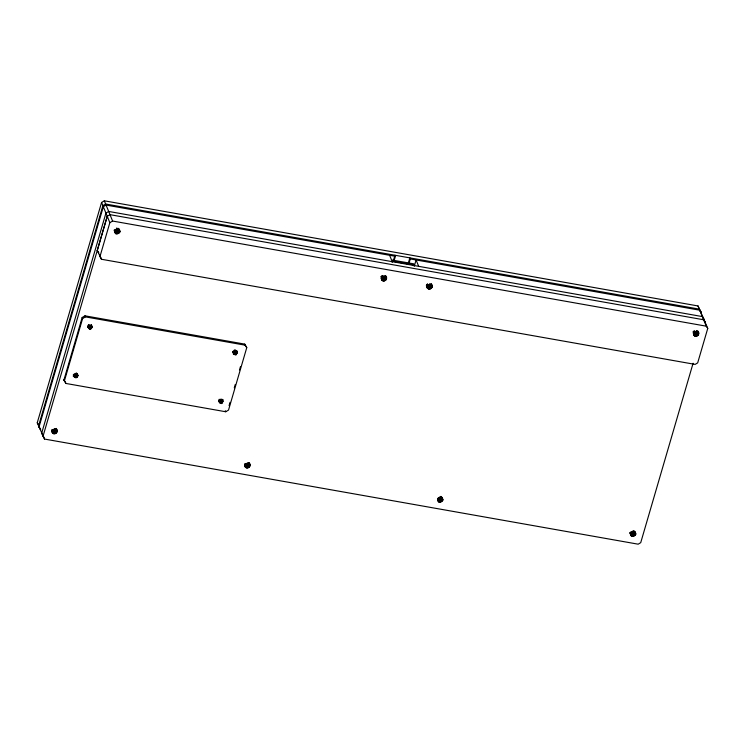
<?xml version="1.0" encoding="UTF-8"?>
<svg xmlns="http://www.w3.org/2000/svg" width="745" height="745" viewBox="0 0 745 745"><rect width="100%" height="100%" fill="white"/><g stroke="black" fill="none" stroke-linecap="round" stroke-linejoin="round"><path stroke-width="1.12" d="M57.086 430.563C56.024 427.211 50.399 429.716 52.234 432.733C54.739 435.918 59.33 431.215 56.21 428.431M74.081 375.899C80.311 368.766 77.014 383.824 73.653 374.837M74.332 376.756L73.708 375.284C74.472 377.696 78.523 375.89 77.201 373.72L77.825 375.191M88.264 327.325C94.494 320.192 91.197 335.25 87.835 326.263M92.007 326.617L91.384 325.146C92.706 327.316 88.655 329.122 87.891 326.71L88.515 328.182M119.945 231.807C116.257 221.442 111.238 239.918 119.945 231.807L118.641 228.622M219.337 402.43C222.727 392.382 224.543 410.309 218.648 400.512C218.732 403.11 223.081 402.207 222.383 399.804M233.492 353.856C236.891 343.808 238.707 361.735 232.812 351.938C233.017 355.169 238.372 352.767 236.063 350.476L236.947 352.86L237.217 351.007M249.966 464.712C248.904 461.369 243.28 463.874 245.114 466.892C247.619 470.076 252.21 465.374 249.091 462.589M386.487 277.755C385.426 274.402 379.801 276.907 381.636 279.924C384.15 283.109 388.732 278.406 385.612 275.622M432.119 285.838C431.066 282.485 425.442 284.99 427.276 288.008C429.781 291.193 434.372 286.49 431.253 283.705M440.9 496.356L439.941 497.939L438.041 498.07M442.856 500.128C439.159 489.763 434.149 508.239 442.856 500.128L441.543 496.943L439.671 498.787L437.669 498.684L438.973 501.869M635.755 534.295C632.067 523.921 627.048 542.407 635.755 534.295L634.442 531.101L633.203 532.656L630.568 532.843L631.872 536.028M698.633 333.024C697.571 329.681 691.947 332.186 693.791 335.203C696.296 338.388 700.877 333.685 697.758 330.901M693.101 363.234L640.719 542.667L638.176 544.185L44.514 439.056L37.25 422.778L101.571 202.463L104.328 200.815L698.028 305.953L707.75 328.405L697.683 362.871L695.141 364.398L101.441 259.26L97.26 250.469L107.233 216.301L101.571 202.463M38.554 425.972L102.885 205.648L105.632 204.009L699.332 309.138L700.784 311.363M40.174 428.431L40.612 429.493L38.991 427.034L103.322 206.71L106.069 205.071L395.399 256.308L393.854 261.579M42.921 436.607L107.243 216.283L109.981 214.662L703.69 319.773L705.143 321.998L703.69 319.801M63.94 379.95L82.164 317.5L84.967 315.824L244.723 344.115L246.763 347.636L228.529 410.076L225.726 411.752L65.97 383.461L63.94 379.95L65.97 383.461M99.877 256.848L109.85 222.681L107.233 216.301M64.368 381.012L82.602 318.562L82.164 317.5M229.069 405.671L230.047 402.328M234.275 387.828L235.252 384.485M239.49 369.986L240.467 366.642M392.112 262.324L392.745 260.163L413.764 263.842L414.229 264.978L393.211 261.299L392.745 260.163M393.733 259.465L394.654 256.299M408.316 263.162L409.862 257.882L410.299 258.943L409.061 263.162M414.229 266.319L416.083 259.968L418.699 266.347M53.193 433.553L51.889 430.368L54.525 430.182L55.763 428.626L57.076 431.811M246.074 467.711L244.77 464.526L247.405 464.34L248.644 462.785L249.957 465.97M633.753 530.98L632.384 532.321L630.531 531.995M54.86 428.934L53.705 429.828L51.871 429.502M247.74 463.092L246.586 463.986L244.751 463.66M90.992 328.145L91.542 327.716L90.666 325.593M109.85 222.681L112.597 221.042L706.297 326.18L707.75 328.405M82.602 318.562L85.405 316.886L245.161 345.177L246.763 347.636M89.046 325.239L88.366 325.369L89.67 328.554M233.334 353.996L235.336 354.099M410.299 258.943L699.769 310.209L701.222 312.434L699.769 310.209M702.386 316.578L703.829 318.813L702.386 316.588L108.686 211.45L105.939 213.089L41.608 433.413L42.67 435.052M73.215 376.076L73.625 376.551M38.991 427.034L40.612 429.493M97.26 250.469L98.824 252.881M37.25 422.778L38.312 424.417M698.028 305.953L706.297 326.18M697.851 331.525L698.717 333.648M697.32 331.097L698.624 334.281M696.612 330.631L698.354 334.887M696.193 331.162L697.935 335.418M695.644 331.59L697.385 335.837M694.573 330.808L696.752 336.125M693.884 330.938L696.063 336.256M693.642 331.972L695.383 336.219M693.008 331.767L694.75 336.023M693.334 333.546L694.2 335.678M634.973 531.53L635.848 533.662M634.181 531.707L635.485 534.891M633.753 532.237L635.066 535.422M633.203 532.656L634.517 535.851M632.57 532.945L633.874 536.13M631.881 533.075L633.194 536.26M631.201 533.038L632.514 536.232M630.456 533.56L631.332 535.683M630.046 533.085L630.913 535.208M629.786 532.517L630.652 534.64M431.336 284.329L432.212 286.453M430.806 283.901L432.119 287.086M430.545 284.506L431.849 287.691M429.679 283.966L431.429 288.222M429.129 284.394L430.88 288.641M428.496 284.683L430.238 288.93M427.379 283.743L429.558 289.06M427.127 284.776L428.878 289.023M426.494 284.571L428.235 288.827M426.382 285.288L427.695 288.483M426.41 285.884L427.276 288.008M394.962 255.237L395.399 256.308M389.616 255.284L392.233 261.663M385.696 276.246L386.571 278.369M385.165 275.818L386.478 279.003M384.904 276.423L386.208 279.608M384.048 275.892L385.789 280.139M383.498 276.311L385.24 280.567M382.418 275.538L384.597 280.846M381.738 275.669L383.917 280.977M381.487 276.693L383.237 280.94M380.853 276.497L382.604 280.744M381.179 278.276L382.055 280.399M442.074 497.371L442.949 499.495M441.282 497.548L442.586 500.733M440.854 498.079L442.167 501.264M440.304 498.498L441.617 501.692M439.671 498.787L440.975 501.972M438.982 498.917L440.295 502.102M438.302 498.88L439.615 502.065M437.557 499.401L438.433 501.525M244.723 344.115L245.161 345.177M236.361 350.821L237.05 352.739M235.671 350.234L236.109 351.295M236.547 352.134L236.975 353.195M236.351 352.562L236.789 353.633M235.215 350.085L236.519 353.391M236.044 352.944L236.482 354.015M234.722 350.066L235.159 351.128M235.969 353.81L234.666 350.625L234.023 350.914L234.899 353.037M235.653 353.251L236.091 354.313M234.228 350.159L234.666 351.221M235.187 353.456L235.625 354.518M234.703 353.549L235.131 354.62M233.343 351.044L234.647 354.229M234.209 353.53L234.647 354.592M233.753 353.381L234.191 354.452M232.878 351.482L233.967 354.192M233.362 353.13L233.8 354.201M249.175 463.213L250.05 465.336M222.196 399.394L222.885 401.313M248.383 463.381L249.687 466.575M221.908 399.311L222.783 401.443L223.053 399.581M222.383 400.708L222.82 401.769M222.187 401.145L222.625 402.207M247.955 463.912L249.268 467.106M221.489 399.841L222.355 401.974M221.889 401.527L222.317 402.589M247.405 464.34L248.718 467.525M220.501 399.208L221.805 402.393L221.172 402.682L219.859 399.488M225.288 410.691L225.726 411.752M221.489 401.834L221.926 402.896M221.032 402.039L221.47 403.101M246.772 464.629L248.076 467.813M220.539 402.132L220.976 403.194M219.216 399.246L219.654 400.307M246.083 464.759L247.396 467.944M219.617 400.68L220.492 402.812M220.045 402.104L220.483 403.166M245.403 464.722L246.716 467.907M218.713 400.065L220.026 403.026M219.198 401.713L219.635 402.775M244.658 465.234L245.533 467.366M119.172 229.05L120.038 231.174M117.934 228.156L119.684 232.412M117.514 228.687L119.256 232.943M116.527 228.044L118.706 233.362M116.322 229.395L118.073 233.651M104.328 200.815L112.597 221.042M115.643 229.525L117.384 233.781M114.963 229.497L116.704 233.744M114.758 230.354L116.071 233.548M114.218 230.009L115.531 233.204M114.236 230.605L115.112 232.729M99.7 255.004L101.441 259.26M91.086 324.811L91.514 325.872M91.635 326.003L92.063 327.064M91.095 325.062L91.998 327.521M91.374 326.897L91.803 327.958M91.067 327.279L91.505 328.34M89.679 324.95L91.104 328.638M88.795 324.69L90.648 328.852M84.967 315.824L85.405 316.886M89.717 327.875L90.154 328.945M88.394 324.997L88.832 326.059M88.087 325.379L88.525 326.44M89.232 327.856L89.661 328.918M88.776 327.707L89.204 328.778M88.115 326.394L88.99 328.517M88.376 327.465L88.813 328.526M76.903 373.385L77.34 374.446M77.452 374.577L77.88 375.638M76.912 373.636L77.778 375.759M76.511 373.133L76.94 374.195M77.378 375.033L77.815 376.095M77.191 375.461L77.629 376.532M76.046 373.105L77.359 376.29L76.809 376.719L75.496 373.524L74.863 373.813L76.167 376.998M76.884 375.853L77.322 376.914M76.493 376.151L76.921 377.212M76.027 376.355L76.465 377.426M75.543 376.449L75.971 377.519M74.183 373.943L75.049 376.067M75.049 376.43L75.487 377.492M74.593 376.281L75.022 377.352M73.932 374.968L74.807 377.1M74.202 376.039L74.63 377.1M73.299 374.772L74.174 376.896M56.294 429.055L57.169 431.178M55.503 429.232L56.806 432.417M55.074 429.763L56.387 432.947M54.525 430.182L55.838 433.376M53.891 430.47L55.195 433.655M53.202 430.601L54.515 433.786M52.523 430.563L53.836 433.748M51.778 431.085L52.653 433.208M43.201 435.862L44.514 439.056"/></g></svg>
